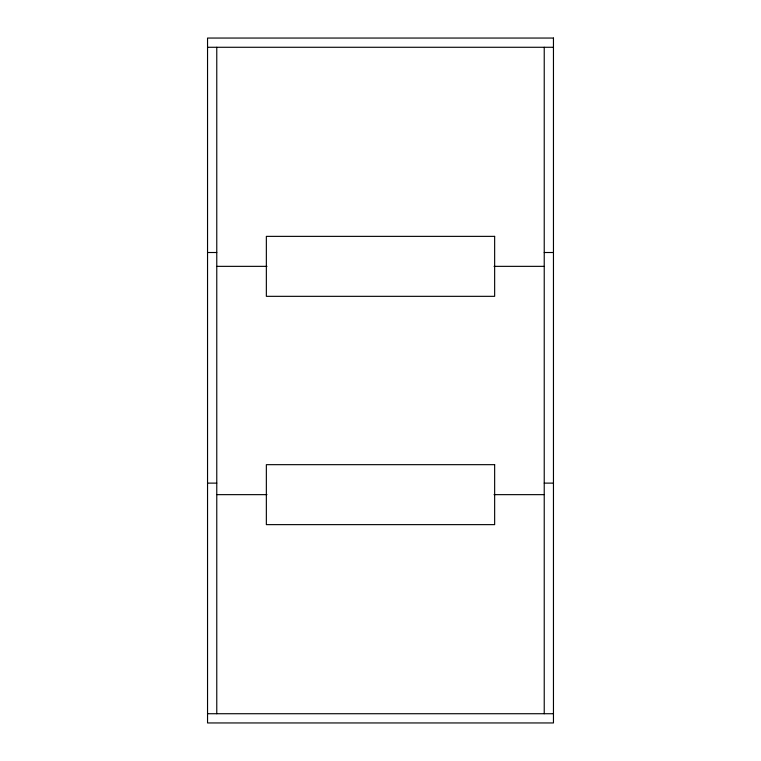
<?xml version="1.0" encoding="UTF-8"?>
<svg xmlns="http://www.w3.org/2000/svg" width="761" height="761" viewBox="0 0 761 761"><rect width="100%" height="100%" fill="white"/><g stroke="black" fill="none" stroke-linecap="round" stroke-linejoin="round"><path stroke-width="1.14" d="M207.544 47.277L553.456 47.277M207.544 252.509L216.771 252.509M544.229 252.509L553.456 252.509M217.056 266.35L266.978 266.35M494.022 266.35L543.944 266.35M207.544 483.121L216.771 483.121M544.229 483.121L553.456 483.121M217.056 494.65L266.978 494.65M494.022 494.65L543.944 494.65M207.544 713.723L553.456 713.723M544.229 47.277L544.229 713.723M216.771 47.277L216.771 713.723M553.456 38.05L207.544 38.05L207.544 722.95L553.456 722.95L553.456 38.05M494.65 236.367L266.35 236.367L266.35 296.333L494.65 296.333L494.65 236.367M494.65 464.667L266.35 464.667L266.35 524.633L494.65 524.633L494.65 464.667"/></g></svg>
